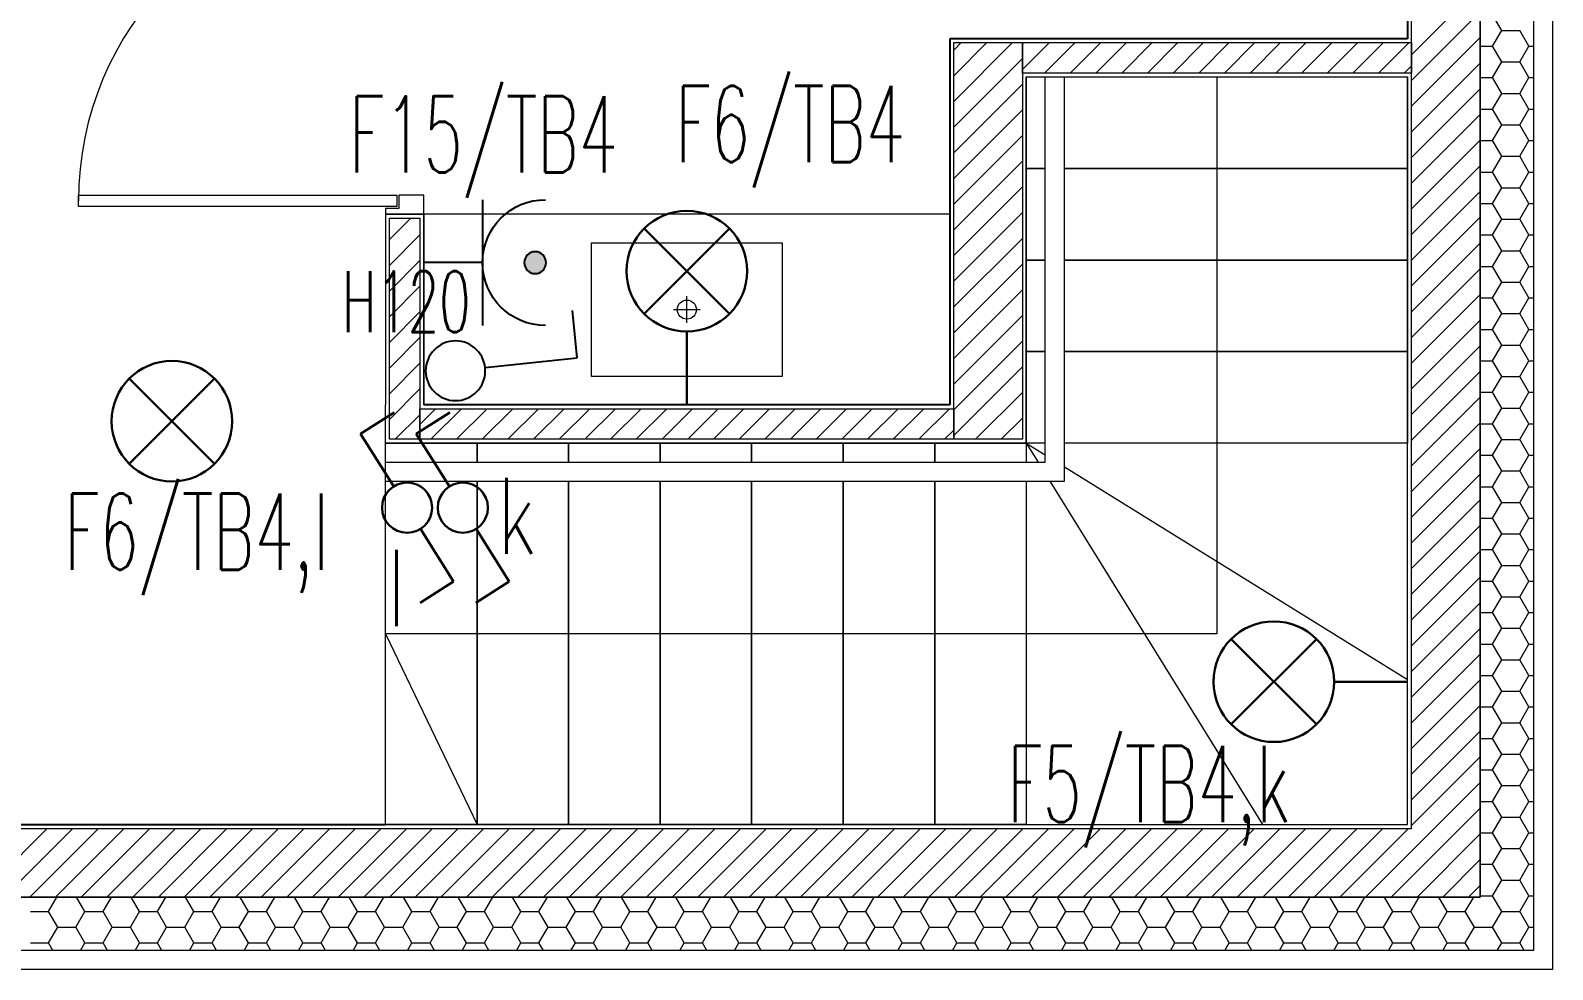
# Model space of a CAD drawing. Header units: millimetres. Extents: x 1780 to 154263, y -7240 to 17216.
# Drawn here: x 77389.6 to 77788.7, y 3478.2 to 3724.4 of the extents above; entities that cross this region are included whole.
import ezdxf

# ---------------------------------------------------------------- set-up
doc = ezdxf.new("R2010")
doc.units = ezdxf.units.MM
doc.linetypes.add('ACAD_ISO03W100', pattern=[30, 12, -18])
for name, color, linetype, lineweight in [('2d_SX_aranżacja drukowana', 200, 'Continuous', 5), ('2d_SX_gruba przekroje', 90, 'Continuous', 20), ('2d_SX_oznaczenia', 40, 'Continuous', 0), ('2d_SX_stolarka drzwiowa', 211, 'Continuous', 5), ('2d_SX_stolarka okznaczenia', 251, 'Continuous', 5), ('2d_SX_szraf', 251, 'Continuous', 0), ('2d_SX_warstwy', 181, 'Continuous', 9), ('2d_SX_widok', 10, 'Continuous', 9)]:
    doc.layers.add(name, color=color, linetype=linetype, lineweight=lineweight)
doc.layers.add('2d_SX_powierzchnia', color=251, linetype='Continuous', plot=False)
doc.layers.add('2d_SX_rewizja 18 września', color=210, linetype='Continuous')
doc.layers.add('60 instalacje elektryka', color=10, linetype='Continuous')
doc.styles.add('OPIS', font='simplex.shx', dxfattribs={"width": 0.7, "height": 4})

# ---------------------------------------------------------------- blocks, each defined once
blk = doc.blocks.new('PDKLD A2')
at = {"layer": '2d_SX_szraf'}
h = blk.add_hatch(dxfattribs=at)
h.set_pattern_fill('ANSI31', color=8, scale=1.5, angle=90, style=0)
h.set_pattern_definition([(45, (8770.9214, -14731.4844), (-3.36759605, 3.36759605), [])])
h.paths.add_polyline_path([(82882, -12476.24), (82882, -12468.24), (82984, -12468.24), (82984, -12476.24)])
h = blk.add_hatch(dxfattribs=at)
h.set_pattern_fill('ANSI31', color=8, scale=1.5, angle=180, style=0)
h.set_pattern_definition([(45, (8803.4214, -14766.1416), (-3.36759605, 3.36759605), [])])
h.paths.add_polyline_path([(82724, -12572.24), (82716, -12572.24), (82716, -12514.24), (82724, -12514.24)])
h = blk.add_hatch(dxfattribs=at)
h.set_pattern_fill('ANSI31', color=8, scale=1.5, angle=90, style=0)
h.set_pattern_definition([(45, (8770.9214, -14693.4844), (-3.36759605, 3.36759605), [])])
h.paths.add_polyline_path([(82724, -12572.24), (82724, -12564.24), (82864, -12564.24), (82864, -12572.24)])
at = {"layer": '2d_SX_aranżacja drukowana', "color": 8, "ltscale": 5}
for p, q in [((82863, -12513.24), (82725, -12513.24)), ((82725, -12513.24), (82725, -12563.24)), ((82863, -12563.24), (82863, -12513.24)), ((82725, -12563.24), (82863, -12563.24))]:
    blk.add_line(p, q, dxfattribs=at)
blk.add_lwpolyline([(82819, -12520.74), (82819, -12555.74), (82769, -12555.74), (82769, -12520.74)], close=True, dxfattribs=at)
for points in [[(82794, -12541.74), (82794, -12534.74)], [(82790.5, -12538.24), (82797.5, -12538.24)]]:
    blk.add_lwpolyline(points, dxfattribs=at)
blk.add_circle((82794, -12538.24), 2.5, dxfattribs=at)
at = {"layer": '2d_SX_gruba przekroje', "color": 8}
for p, q in [((83021, -11612.24), (83021, -12711.24)), ((82983, -12467.24), (82983, -12358.24)), ((82983, -12467.24), (82863, -12467.24)), ((82863, -12467.24), (82863, -12477.24)), ((82863, -12563.24), (82863, -12477.24)), ((82883, -12477.24), (82883, -12573.24)), ((82883, -12477.24), (82983, -12477.24)), ((82983, -12673.24), (82983, -12477.24)), ((82725, -12513.24), (82715, -12513.24)), ((82715, -12513.24), (82715, -12563.24)), ((82725, -12563.24), (82725, -12513.24)), ((82715, -12573.24), (82715, -12563.24)), ((82725, -12563.24), (82863, -12563.24)), ((82883, -12573.24), (82715, -12573.24)), ((82615, -12673.24), (82983, -12673.24)), ((83021, -12711.24), (82221, -12711.24))]:
    blk.add_line(p, q, dxfattribs=at)
at = {"layer": '2d_SX_oznaczenia', "color": 8, "ltscale": 0.5}
for p, q in [((82933, -12477.24), (82933, -12623.24)), ((82883, -12623.24), (82715, -12623.24)), ((82715, -12623.24), (82739, -12673.24)), ((82933, -12623.24), (82883, -12623.24))]:
    blk.add_line(p, q, dxfattribs=at)
at = {"layer": '2d_SX_powierzchnia', "color": 8}
for p, q in [((82983, -12358.24), (82983, -12467.24)), ((82863, -12467.24), (82863, -12563.24)), ((82983, -12467.24), (82863, -12467.24)), ((82863, -12563.24), (82725, -12563.24)), ((82615, -12673.24), (82715, -12673.24))]:
    blk.add_line(p, q, dxfattribs=at)
at = {"layer": '2d_SX_stolarka drzwiowa', "color": 8}
blk.add_lwpolyline([(82718, -12511.24), (82634.5, -12511.24), (82634.5, -12508.24), (82718, -12508.24)], close=True, dxfattribs=at)
blk.add_lwpolyline([(82718.5, -12508.24), (82718.5, -12511.74), (82715, -12511.74), (82715, -12513.24), (82725, -12513.24), (82725, -12508.24), (82718.5, -12508.24)], dxfattribs=at)
at = {"layer": '2d_SX_stolarka okznaczenia', "color": 8}
blk.add_arc((82716.93, -12509.66), 82.43, 90.2975, 180.0508, dxfattribs=at)
at = {"layer": '2d_SX_szraf', "color": 8, "linetype": 'Continuous'}
for p, q in [((82984, -12471.43), (83002, -12453.43)), ((82984, -12478.16), (83002, -12460.16)), ((83007.66, -12465.05), (83005.27, -12460.93)), ((82984, -12484.9), (83002, -12466.9)), ((83005.27, -12469.18), (83007.66, -12465.05)), ((83007.66, -12465.05), (83012.42, -12465.05)), ((83014.8, -12469.18), (83012.42, -12465.05)), ((82864, -12470.19), (82865.96, -12468.24)), ((82864, -12476.93), (82872.7, -12468.24)), ((82864, -12483.66), (82879.43, -12468.24)), ((83002, -12469.18), (83005.28, -12469.18)), ((83007.66, -12473.3), (83005.27, -12469.18)), ((83012.42, -12473.3), (83014.8, -12469.18)), ((83014.8, -12469.18), (83016, -12469.18)), ((82864, -12490.4), (82882, -12472.4)), ((82984, -12491.63), (83002, -12473.63)), ((83005.27, -12477.43), (83007.66, -12473.3)), ((83007.66, -12473.3), (83012.42, -12473.3)), ((83014.8, -12477.43), (83012.42, -12473.3)), ((82864, -12497.13), (82882, -12479.13)), ((83002, -12477.43), (83005.28, -12477.43)), ((83007.66, -12481.55), (83005.27, -12477.43)), ((83012.42, -12481.55), (83014.8, -12477.43)), ((83014.8, -12477.43), (83016, -12477.43)), ((82984, -12498.37), (83002, -12480.37)), ((83005.27, -12485.67), (83007.66, -12481.55)), ((83007.66, -12481.55), (83012.42, -12481.55)), ((83014.8, -12485.67), (83012.42, -12481.55)), ((82864, -12503.87), (82882, -12485.87)), ((82984, -12505.1), (83002, -12487.1)), ((83002, -12485.67), (83005.28, -12485.67)), ((83007.66, -12489.8), (83005.27, -12485.67)), ((83012.42, -12489.8), (83014.8, -12485.67)), ((83014.8, -12485.67), (83016, -12485.67)), ((83005.27, -12493.92), (83007.66, -12489.8)), ((83007.66, -12489.8), (83012.42, -12489.8)), ((83014.8, -12493.92), (83012.42, -12489.8)), ((82864, -12510.6), (82882, -12492.6)), ((82984, -12511.84), (83002, -12493.84)), ((83002, -12493.92), (83005.28, -12493.92)), ((83007.66, -12498.05), (83005.27, -12493.92)), ((83012.42, -12498.05), (83014.8, -12493.92)), ((83014.8, -12493.92), (83016, -12493.92)), ((82864, -12517.34), (82882, -12499.34)), ((83005.27, -12502.17), (83007.66, -12498.05)), ((83007.66, -12498.05), (83012.42, -12498.05)), ((83014.8, -12502.17), (83012.42, -12498.05)), ((82984, -12518.57), (83002, -12500.57)), ((83002, -12502.17), (83005.28, -12502.17)), ((83007.66, -12506.3), (83005.27, -12502.17)), ((83012.42, -12506.3), (83014.8, -12502.17)), ((83014.8, -12502.17), (83016, -12502.17)), ((82864, -12524.08), (82882, -12506.08)), ((82984, -12525.31), (83002, -12507.31)), ((83005.27, -12510.42), (83007.66, -12506.3)), ((83007.66, -12506.3), (83012.42, -12506.3)), ((83014.8, -12510.42), (83012.42, -12506.3)), ((83002, -12510.42), (83005.28, -12510.42)), ((83007.66, -12514.55), (83005.27, -12510.42)), ((83012.42, -12514.55), (83014.8, -12510.42)), ((83014.8, -12510.42), (83016, -12510.42)), ((82864, -12530.81), (82882, -12512.81)), ((82984, -12532.04), (83002, -12514.04)), ((83005.27, -12518.67), (83007.66, -12514.55)), ((83007.66, -12514.55), (83012.42, -12514.55)), ((83014.8, -12518.67), (83012.42, -12514.55)), ((82864, -12537.55), (82882, -12519.55)), ((83002, -12518.67), (83005.28, -12518.67)), ((83007.66, -12522.79), (83005.27, -12518.67)), ((83012.42, -12522.79), (83014.8, -12518.67)), ((83014.8, -12518.67), (83016, -12518.67)), ((82984, -12538.78), (83002, -12520.78)), ((83005.27, -12526.92), (83007.66, -12522.79)), ((83007.66, -12522.79), (83012.42, -12522.79)), ((83014.8, -12526.92), (83012.42, -12522.79)), ((82864, -12544.28), (82882, -12526.28)), ((82984, -12545.51), (83002, -12527.51)), ((83002, -12526.92), (83005.28, -12526.92)), ((83007.66, -12531.04), (83005.27, -12526.92)), ((83012.42, -12531.04), (83014.8, -12526.92)), ((83014.8, -12526.92), (83016, -12526.92)), ((83005.27, -12535.17), (83007.66, -12531.04)), ((83007.66, -12531.04), (83012.42, -12531.04)), ((83014.8, -12535.17), (83012.42, -12531.04)), ((82864, -12551.02), (82882, -12533.02)), ((82984, -12552.25), (83002, -12534.25)), ((83002, -12535.17), (83005.28, -12535.17)), ((83007.66, -12539.29), (83005.27, -12535.17)), ((83012.42, -12539.29), (83014.8, -12535.17)), ((83014.8, -12535.17), (83016, -12535.17)), ((82864, -12557.75), (82882, -12539.75)), ((83005.27, -12543.42), (83007.66, -12539.29)), ((83007.66, -12539.29), (83012.42, -12539.29)), ((83014.8, -12543.42), (83012.42, -12539.29)), ((82984, -12558.98), (83002, -12540.98)), ((83002, -12543.42), (83005.28, -12543.42)), ((83007.66, -12547.54), (83005.27, -12543.42)), ((83012.42, -12547.54), (83014.8, -12543.42)), ((83014.8, -12543.42), (83016, -12543.42)), ((82864, -12564.49), (82882, -12546.49)), ((82984, -12565.72), (83002, -12547.72)), ((83005.27, -12551.67), (83007.66, -12547.54)), ((83007.66, -12547.54), (83012.42, -12547.54)), ((83014.8, -12551.67), (83012.42, -12547.54)), ((83002, -12551.67), (83005.28, -12551.67)), ((83007.66, -12555.79), (83005.27, -12551.67)), ((83012.42, -12555.79), (83014.8, -12551.67)), ((83014.8, -12551.67), (83016, -12551.67)), ((82864, -12571.22), (82882, -12553.22)), ((82984, -12572.46), (83002, -12554.46)), ((83005.27, -12559.91), (83007.66, -12555.79)), ((83007.66, -12555.79), (83012.42, -12555.79)), ((83014.8, -12559.91), (83012.42, -12555.79)), ((83002, -12559.91), (83005.28, -12559.91)), ((83007.66, -12564.04), (83005.27, -12559.91)), ((83012.42, -12564.04), (83014.8, -12559.91)), ((83014.8, -12559.91), (83016, -12559.91)), ((82869.72, -12572.24), (82882, -12559.96)), ((82984, -12579.19), (83002, -12561.19)), ((82876.46, -12572.24), (82882, -12566.69)), ((82984, -12585.93), (83002, -12567.93)), ((83005.27, -12568.16), (83007.66, -12564.04)), ((83007.66, -12564.04), (83012.42, -12564.04)), ((83014.8, -12568.16), (83012.42, -12564.04)), ((83002, -12568.16), (83005.28, -12568.16)), ((83007.66, -12572.29), (83005.27, -12568.16)), ((83012.42, -12572.29), (83014.8, -12568.16)), ((83014.8, -12568.16), (83016, -12568.16)), ((82984, -12592.66), (83002, -12574.66)), ((83005.27, -12576.41), (83007.66, -12572.29)), ((83007.66, -12572.29), (83012.42, -12572.29)), ((83014.8, -12576.41), (83012.42, -12572.29)), ((83002, -12576.41), (83005.28, -12576.41)), ((83007.66, -12580.54), (83005.27, -12576.41)), ((83012.42, -12580.54), (83014.8, -12576.41)), ((83014.8, -12576.41), (83016, -12576.41)), ((82984, -12599.4), (83002, -12581.4)), ((83005.27, -12584.66), (83007.66, -12580.54)), ((83007.66, -12580.54), (83012.42, -12580.54)), ((83014.8, -12584.66), (83012.42, -12580.54)), ((83002, -12584.66), (83005.28, -12584.66)), ((83007.66, -12588.79), (83005.27, -12584.66)), ((83012.42, -12588.79), (83014.8, -12584.66)), ((83014.8, -12584.66), (83016, -12584.66)), ((82984, -12606.13), (83002, -12588.13)), ((83005.27, -12592.91), (83007.66, -12588.79)), ((83007.66, -12588.79), (83012.42, -12588.79)), ((83014.8, -12592.91), (83012.42, -12588.79)), ((82984, -12612.87), (83002, -12594.87)), ((83002, -12592.91), (83005.28, -12592.91)), ((83007.66, -12597.03), (83005.27, -12592.91)), ((83012.42, -12597.03), (83014.8, -12592.91)), ((83014.8, -12592.91), (83016, -12592.91)), ((83005.27, -12601.16), (83007.66, -12597.03)), ((83007.66, -12597.03), (83012.42, -12597.03)), ((83014.8, -12601.16), (83012.42, -12597.03)), ((82984, -12619.6), (83002, -12601.6)), ((83002, -12601.16), (83005.28, -12601.16)), ((83007.66, -12605.28), (83005.27, -12601.16)), ((83012.42, -12605.28), (83014.8, -12601.16)), ((83014.8, -12601.16), (83016, -12601.16)), ((83005.27, -12609.41), (83007.66, -12605.28)), ((83007.66, -12605.28), (83012.42, -12605.28)), ((83014.8, -12609.41), (83012.42, -12605.28)), ((82984, -12626.34), (83002, -12608.34)), ((83002, -12609.41), (83005.28, -12609.41)), ((83007.66, -12613.53), (83005.27, -12609.41)), ((83012.42, -12613.53), (83014.8, -12609.41)), ((83014.8, -12609.41), (83016, -12609.41)), ((82984, -12633.07), (83002, -12615.07)), ((83005.27, -12617.66), (83007.66, -12613.53)), ((83007.66, -12613.53), (83012.42, -12613.53)), ((83014.8, -12617.66), (83012.42, -12613.53)), ((83002, -12617.66), (83005.28, -12617.66)), ((83007.66, -12621.78), (83005.27, -12617.66)), ((83012.42, -12621.78), (83014.8, -12617.66)), ((83014.8, -12617.66), (83016, -12617.66)), ((82984, -12639.81), (83002, -12621.81)), ((83005.27, -12625.91), (83007.66, -12621.78)), ((83007.66, -12621.78), (83012.42, -12621.78)), ((83014.8, -12625.91), (83012.42, -12621.78)), ((83002, -12625.91), (83005.28, -12625.91)), ((83007.66, -12630.03), (83005.27, -12625.91)), ((83012.42, -12630.03), (83014.8, -12625.91)), ((83014.8, -12625.91), (83016, -12625.91)), ((82984, -12646.54), (83002, -12628.54)), ((83005.27, -12634.15), (83007.66, -12630.03)), ((83007.66, -12630.03), (83012.42, -12630.03)), ((83014.8, -12634.15), (83012.42, -12630.03)), ((82984, -12653.28), (83002, -12635.28)), ((83002, -12634.15), (83005.28, -12634.15)), ((83007.66, -12638.28), (83005.27, -12634.15)), ((83012.42, -12638.28), (83014.8, -12634.15)), ((83014.8, -12634.15), (83016, -12634.15)), ((83005.27, -12642.4), (83007.66, -12638.28)), ((83007.66, -12638.28), (83012.42, -12638.28)), ((83014.8, -12642.4), (83012.42, -12638.28)), ((82984, -12660.01), (83002, -12642.01)), ((83002, -12642.4), (83005.28, -12642.4)), ((83007.66, -12646.53), (83005.27, -12642.4)), ((83012.42, -12646.53), (83014.8, -12642.4)), ((83014.8, -12642.4), (83016, -12642.4)), ((83005.27, -12650.65), (83007.66, -12646.53)), ((83007.66, -12646.53), (83012.42, -12646.53)), ((83014.8, -12650.65), (83012.42, -12646.53)), ((82984, -12666.75), (83002, -12648.75)), ((83002, -12650.65), (83005.28, -12650.65)), ((83007.66, -12654.78), (83005.27, -12650.65)), ((83012.42, -12654.78), (83014.8, -12650.65)), ((83014.8, -12650.65), (83016, -12650.65)), ((82984, -12673.48), (83002, -12655.48)), ((83005.27, -12658.9), (83007.66, -12654.78)), ((83007.66, -12654.78), (83012.42, -12654.78)), ((83014.8, -12658.9), (83012.42, -12654.78)), ((83002, -12658.9), (83005.28, -12658.9)), ((83007.66, -12663.03), (83005.27, -12658.9)), ((83012.42, -12663.03), (83014.8, -12658.9)), ((83014.8, -12658.9), (83016, -12658.9)), ((82971.99, -12692.24), (83002, -12662.22)), ((83005.27, -12667.15), (83007.66, -12663.03)), ((83007.66, -12663.03), (83012.42, -12663.03)), ((83014.8, -12667.15), (83012.42, -12663.03)), ((83002, -12667.15), (83005.28, -12667.15)), ((83007.66, -12671.27), (83005.27, -12667.15)), ((83012.42, -12671.27), (83014.8, -12667.15)), ((83014.8, -12667.15), (83016, -12667.15)), ((82978.72, -12692.24), (83002, -12668.95)), ((83005.27, -12675.4), (83007.66, -12671.27)), ((83007.66, -12671.27), (83012.42, -12671.27)), ((83014.8, -12675.4), (83012.42, -12671.27)), ((82608.28, -12692.24), (82626.28, -12674.24)), ((82615.02, -12692.24), (82633.02, -12674.24)), ((82621.76, -12692.24), (82639.76, -12674.24)), ((82628.49, -12692.24), (82646.49, -12674.24)), ((82635.23, -12692.24), (82653.23, -12674.24)), ((82641.96, -12692.24), (82659.96, -12674.24)), ((82648.7, -12692.24), (82666.7, -12674.24)), ((82655.43, -12692.24), (82673.43, -12674.24)), ((82662.17, -12692.24), (82680.17, -12674.24)), ((82668.9, -12692.24), (82686.9, -12674.24)), ((82675.64, -12692.24), (82693.64, -12674.24)), ((82682.37, -12692.24), (82700.37, -12674.24)), ((82689.11, -12692.24), (82707.11, -12674.24)), ((82695.84, -12692.24), (82713.84, -12674.24)), ((82702.58, -12692.24), (82720.58, -12674.24)), ((82709.31, -12692.24), (82727.31, -12674.24)), ((82716.05, -12692.24), (82734.05, -12674.24)), ((82722.78, -12692.24), (82740.78, -12674.24)), ((82729.52, -12692.24), (82747.52, -12674.24)), ((82736.25, -12692.24), (82754.25, -12674.24)), ((82742.99, -12692.24), (82760.99, -12674.24)), ((82749.72, -12692.24), (82767.72, -12674.24)), ((82756.46, -12692.24), (82774.46, -12674.24)), ((82763.19, -12692.24), (82781.19, -12674.24)), ((82769.93, -12692.24), (82787.93, -12674.24)), ((82776.66, -12692.24), (82794.66, -12674.24)), ((82783.4, -12692.24), (82801.4, -12674.24)), ((82790.13, -12692.24), (82808.13, -12674.24)), ((82796.87, -12692.24), (82814.87, -12674.24)), ((82803.61, -12692.24), (82821.61, -12674.24)), ((82810.34, -12692.24), (82828.34, -12674.24)), ((82817.08, -12692.24), (82835.08, -12674.24)), ((82823.81, -12692.24), (82841.81, -12674.24)), ((82830.55, -12692.24), (82848.55, -12674.24)), ((82837.28, -12692.24), (82855.28, -12674.24)), ((82844.02, -12692.24), (82862.02, -12674.24)), ((82850.75, -12692.24), (82868.75, -12674.24)), ((82857.49, -12692.24), (82875.49, -12674.24)), ((82864.22, -12692.24), (82882.22, -12674.24)), ((82870.96, -12692.24), (82888.96, -12674.24)), ((82877.69, -12692.24), (82895.69, -12674.24)), ((82884.43, -12692.24), (82902.43, -12674.24)), ((82891.16, -12692.24), (82909.16, -12674.24)), ((82897.9, -12692.24), (82915.9, -12674.24)), ((82904.63, -12692.24), (82922.63, -12674.24)), ((82911.37, -12692.24), (82929.37, -12674.24)), ((82918.1, -12692.24), (82936.1, -12674.24)), ((82924.84, -12692.24), (82942.84, -12674.24)), ((82931.57, -12692.24), (82949.57, -12674.24)), ((82938.31, -12692.24), (82956.31, -12674.24)), ((82945.04, -12692.24), (82963.04, -12674.24)), ((82951.78, -12692.24), (82969.78, -12674.24)), ((82958.51, -12692.24), (82976.51, -12674.24)), ((82965.25, -12692.24), (82983.25, -12674.24)), ((83002, -12675.4), (83005.28, -12675.4)), ((83007.66, -12679.52), (83005.27, -12675.4)), ((83012.42, -12679.52), (83014.8, -12675.4)), ((83014.8, -12675.4), (83016, -12675.4)), ((82985.46, -12692.24), (83002, -12675.69)), ((83005.27, -12683.65), (83007.66, -12679.52)), ((83007.66, -12679.52), (83012.42, -12679.52)), ((83014.8, -12683.65), (83012.42, -12679.52)), ((82992.19, -12692.24), (83002, -12682.42)), ((83002, -12683.65), (83005.28, -12683.65)), ((83007.66, -12687.77), (83005.27, -12683.65)), ((83012.42, -12687.77), (83014.8, -12683.65)), ((83014.8, -12683.65), (83016, -12683.65)), ((82998.93, -12692.24), (83002, -12689.16)), ((83005.27, -12691.9), (83007.66, -12687.77)), ((83007.66, -12687.77), (83012.42, -12687.77)), ((83014.8, -12691.9), (83012.42, -12687.77)), ((82626.66, -12696.02), (82628.84, -12692.24)), ((82636.18, -12696.02), (82634, -12692.24)), ((82640.94, -12696.02), (82643.13, -12692.24)), ((82650.47, -12696.02), (82648.28, -12692.24)), ((82655.23, -12696.02), (82657.42, -12692.24)), ((82664.76, -12696.02), (82662.57, -12692.24)), ((82669.52, -12696.02), (82671.7, -12692.24)), ((82679.04, -12696.02), (82676.86, -12692.24)), ((82683.81, -12696.02), (82685.99, -12692.24)), ((82693.33, -12696.02), (82691.15, -12692.24)), ((82698.09, -12696.02), (82700.28, -12692.24)), ((82707.62, -12696.02), (82705.43, -12692.24)), ((82712.38, -12696.02), (82714.57, -12692.24)), ((82721.91, -12696.02), (82719.72, -12692.24)), ((82726.67, -12696.02), (82728.85, -12692.24)), ((82736.19, -12696.02), (82734.01, -12692.24)), ((82740.96, -12696.02), (82743.14, -12692.24)), ((82750.48, -12696.02), (82748.3, -12692.24)), ((82755.24, -12696.02), (82757.43, -12692.24)), ((82764.77, -12696.02), (82762.58, -12692.24)), ((82769.53, -12696.02), (82771.72, -12692.24)), ((82779.06, -12696.02), (82776.87, -12692.24)), ((82783.82, -12696.02), (82786, -12692.24)), ((82793.34, -12696.02), (82791.16, -12692.24)), ((82798.11, -12696.02), (82800.29, -12692.24)), ((82807.63, -12696.02), (82805.45, -12692.24)), ((82812.39, -12696.02), (82814.58, -12692.24)), ((82821.92, -12696.02), (82819.73, -12692.24)), ((82826.68, -12696.02), (82828.87, -12692.24)), ((82836.21, -12696.02), (82834.02, -12692.24)), ((82840.97, -12696.02), (82843.15, -12692.24)), ((82850.49, -12696.02), (82848.31, -12692.24)), ((82855.26, -12696.02), (82857.44, -12692.24)), ((82864.78, -12696.02), (82862.6, -12692.24)), ((82869.54, -12696.02), (82871.73, -12692.24)), ((82879.07, -12696.02), (82876.88, -12692.24)), ((82883.83, -12696.02), (82886.02, -12692.24)), ((82893.36, -12696.02), (82891.17, -12692.24)), ((82898.12, -12696.02), (82900.3, -12692.24)), ((82907.64, -12696.02), (82905.46, -12692.24)), ((82912.41, -12696.02), (82914.59, -12692.24)), ((82921.93, -12696.02), (82919.75, -12692.24)), ((82926.69, -12696.02), (82928.88, -12692.24)), ((82936.22, -12696.02), (82934.03, -12692.24)), ((82940.98, -12696.02), (82943.17, -12692.24)), ((82950.51, -12696.02), (82948.32, -12692.24)), ((82955.27, -12696.02), (82957.45, -12692.24)), ((82964.79, -12696.02), (82962.61, -12692.24)), ((82969.56, -12696.02), (82971.74, -12692.24)), ((82979.08, -12696.02), (82976.9, -12692.24)), ((82983.84, -12696.02), (82986.03, -12692.24)), ((82993.37, -12696.02), (82991.18, -12692.24)), ((82998.13, -12696.02), (83000.32, -12692.24)), ((83002, -12691.9), (83005.28, -12691.9)), ((83007.66, -12696.02), (83005.27, -12691.9)), ((83012.42, -12696.02), (83014.8, -12691.9)), ((83014.8, -12691.9), (83016, -12691.9)), ((82621.89, -12696.02), (82626.66, -12696.02)), ((82629.04, -12700.15), (82626.66, -12696.02)), ((82633.8, -12700.15), (82636.18, -12696.02)), ((82636.18, -12696.02), (82640.94, -12696.02)), ((82643.32, -12700.15), (82640.94, -12696.02)), ((82648.09, -12700.15), (82650.47, -12696.02)), ((82650.47, -12696.02), (82655.23, -12696.02)), ((82657.61, -12700.15), (82655.23, -12696.02)), ((82662.37, -12700.15), (82664.76, -12696.02)), ((82664.76, -12696.02), (82669.52, -12696.02)), ((82671.9, -12700.15), (82669.52, -12696.02)), ((82676.66, -12700.15), (82679.04, -12696.02)), ((82679.04, -12696.02), (82683.81, -12696.02)), ((82686.19, -12700.15), (82683.81, -12696.02)), ((82690.95, -12700.15), (82693.33, -12696.02)), ((82693.33, -12696.02), (82698.09, -12696.02)), ((82700.47, -12700.15), (82698.09, -12696.02)), ((82705.24, -12700.15), (82707.62, -12696.02)), ((82707.62, -12696.02), (82712.38, -12696.02)), ((82714.76, -12700.15), (82712.38, -12696.02)), ((82719.52, -12700.15), (82721.91, -12696.02)), ((82721.91, -12696.02), (82726.67, -12696.02)), ((82729.05, -12700.15), (82726.67, -12696.02)), ((82733.81, -12700.15), (82736.19, -12696.02)), ((82736.19, -12696.02), (82740.96, -12696.02)), ((82743.34, -12700.15), (82740.96, -12696.02)), ((82748.1, -12700.15), (82750.48, -12696.02)), ((82750.48, -12696.02), (82755.24, -12696.02)), ((82757.62, -12700.15), (82755.24, -12696.02)), ((82762.39, -12700.15), (82764.77, -12696.02)), ((82764.77, -12696.02), (82769.53, -12696.02)), ((82771.91, -12700.15), (82769.53, -12696.02)), ((82776.67, -12700.15), (82779.06, -12696.02)), ((82779.06, -12696.02), (82783.82, -12696.02)), ((82786.2, -12700.15), (82783.82, -12696.02)), ((82790.96, -12700.15), (82793.34, -12696.02)), ((82793.34, -12696.02), (82798.11, -12696.02)), ((82800.49, -12700.15), (82798.11, -12696.02)), ((82805.25, -12700.15), (82807.63, -12696.02)), ((82807.63, -12696.02), (82812.39, -12696.02)), ((82814.77, -12700.15), (82812.39, -12696.02)), ((82819.54, -12700.15), (82821.92, -12696.02)), ((82821.92, -12696.02), (82826.68, -12696.02)), ((82829.06, -12700.15), (82826.68, -12696.02)), ((82833.82, -12700.15), (82836.21, -12696.02)), ((82836.21, -12696.02), (82840.97, -12696.02)), ((82843.35, -12700.15), (82840.97, -12696.02)), ((82848.11, -12700.15), (82850.49, -12696.02)), ((82850.49, -12696.02), (82855.26, -12696.02)), ((82857.64, -12700.15), (82855.26, -12696.02)), ((82862.4, -12700.15), (82864.78, -12696.02)), ((82864.78, -12696.02), (82869.54, -12696.02)), ((82871.92, -12700.15), (82869.54, -12696.02)), ((82876.69, -12700.15), (82879.07, -12696.02)), ((82879.07, -12696.02), (82883.83, -12696.02)), ((82886.21, -12700.15), (82883.83, -12696.02)), ((82890.97, -12700.15), (82893.36, -12696.02)), ((82893.36, -12696.02), (82898.12, -12696.02)), ((82900.5, -12700.15), (82898.12, -12696.02)), ((82905.26, -12700.15), (82907.64, -12696.02)), ((82907.64, -12696.02), (82912.41, -12696.02)), ((82914.79, -12700.15), (82912.41, -12696.02)), ((82919.55, -12700.15), (82921.93, -12696.02)), ((82921.93, -12696.02), (82926.69, -12696.02)), ((82929.07, -12700.15), (82926.69, -12696.02)), ((82933.84, -12700.15), (82936.22, -12696.02)), ((82936.22, -12696.02), (82940.98, -12696.02)), ((82943.36, -12700.15), (82940.98, -12696.02)), ((82948.12, -12700.15), (82950.51, -12696.02)), ((82950.51, -12696.02), (82955.27, -12696.02)), ((82957.65, -12700.15), (82955.27, -12696.02)), ((82962.41, -12700.15), (82964.79, -12696.02)), ((82964.79, -12696.02), (82969.56, -12696.02)), ((82971.94, -12700.15), (82969.56, -12696.02)), ((82976.7, -12700.15), (82979.08, -12696.02)), ((82979.08, -12696.02), (82983.84, -12696.02)), ((82986.22, -12700.15), (82983.84, -12696.02)), ((82990.99, -12700.15), (82993.37, -12696.02)), ((82993.37, -12696.02), (82998.13, -12696.02)), ((83000.51, -12700.15), (82998.13, -12696.02)), ((83005.27, -12700.15), (83007.66, -12696.02)), ((83007.66, -12696.02), (83012.42, -12696.02)), ((83014.8, -12700.15), (83012.42, -12696.02)), ((82626.66, -12704.27), (82629.04, -12700.15)), ((82629.04, -12700.15), (82633.8, -12700.15)), ((82636.18, -12704.27), (82633.8, -12700.15)), ((82640.94, -12704.27), (82643.32, -12700.15)), ((82643.33, -12700.15), (82648.09, -12700.15)), ((82650.47, -12704.27), (82648.09, -12700.15)), ((82655.23, -12704.27), (82657.61, -12700.15)), ((82657.61, -12700.15), (82662.38, -12700.15)), ((82664.76, -12704.27), (82662.37, -12700.15)), ((82669.52, -12704.27), (82671.9, -12700.15)), ((82671.9, -12700.15), (82676.66, -12700.15)), ((82679.04, -12704.27), (82676.66, -12700.15)), ((82683.81, -12704.27), (82686.19, -12700.15)), ((82686.19, -12700.15), (82690.95, -12700.15)), ((82693.33, -12704.27), (82690.95, -12700.15)), ((82698.09, -12704.27), (82700.47, -12700.15)), ((82700.48, -12700.15), (82705.24, -12700.15)), ((82707.62, -12704.27), (82705.24, -12700.15)), ((82712.38, -12704.27), (82714.76, -12700.15)), ((82714.76, -12700.15), (82719.53, -12700.15)), ((82721.91, -12704.27), (82719.52, -12700.15)), ((82726.67, -12704.27), (82729.05, -12700.15)), ((82729.05, -12700.15), (82733.81, -12700.15)), ((82736.19, -12704.27), (82733.81, -12700.15)), ((82740.96, -12704.27), (82743.34, -12700.15)), ((82743.34, -12700.15), (82748.1, -12700.15)), ((82750.48, -12704.27), (82748.1, -12700.15)), ((82755.24, -12704.27), (82757.62, -12700.15)), ((82757.63, -12700.15), (82762.39, -12700.15)), ((82764.77, -12704.27), (82762.39, -12700.15)), ((82769.53, -12704.27), (82771.91, -12700.15)), ((82771.91, -12700.15), (82776.68, -12700.15)), ((82779.06, -12704.27), (82776.67, -12700.15)), ((82783.82, -12704.27), (82786.2, -12700.15)), ((82786.2, -12700.15), (82790.96, -12700.15)), ((82793.34, -12704.27), (82790.96, -12700.15)), ((82798.11, -12704.27), (82800.49, -12700.15)), ((82800.49, -12700.15), (82805.25, -12700.15)), ((82807.63, -12704.27), (82805.25, -12700.15)), ((82812.39, -12704.27), (82814.77, -12700.15)), ((82814.78, -12700.15), (82819.54, -12700.15)), ((82821.92, -12704.27), (82819.54, -12700.15)), ((82826.68, -12704.27), (82829.06, -12700.15)), ((82829.06, -12700.15), (82833.83, -12700.15)), ((82836.21, -12704.27), (82833.82, -12700.15)), ((82840.97, -12704.27), (82843.35, -12700.15)), ((82843.35, -12700.15), (82848.11, -12700.15)), ((82850.49, -12704.27), (82848.11, -12700.15)), ((82855.26, -12704.27), (82857.64, -12700.15)), ((82857.64, -12700.15), (82862.4, -12700.15)), ((82864.78, -12704.27), (82862.4, -12700.15)), ((82869.54, -12704.27), (82871.92, -12700.15)), ((82871.93, -12700.15), (82876.69, -12700.15)), ((82879.07, -12704.27), (82876.69, -12700.15)), ((82883.83, -12704.27), (82886.21, -12700.15)), ((82886.21, -12700.15), (82890.98, -12700.15)), ((82893.36, -12704.27), (82890.97, -12700.15)), ((82898.12, -12704.27), (82900.5, -12700.15)), ((82900.5, -12700.15), (82905.26, -12700.15)), ((82907.64, -12704.27), (82905.26, -12700.15)), ((82912.41, -12704.27), (82914.79, -12700.15)), ((82914.79, -12700.15), (82919.55, -12700.15)), ((82921.93, -12704.27), (82919.55, -12700.15)), ((82926.69, -12704.27), (82929.07, -12700.15)), ((82929.08, -12700.15), (82933.84, -12700.15)), ((82936.22, -12704.27), (82933.84, -12700.15)), ((82940.98, -12704.27), (82943.36, -12700.15)), ((82943.36, -12700.15), (82948.13, -12700.15)), ((82950.51, -12704.27), (82948.12, -12700.15)), ((82955.27, -12704.27), (82957.65, -12700.15)), ((82957.65, -12700.15), (82962.41, -12700.15)), ((82964.79, -12704.27), (82962.41, -12700.15)), ((82969.56, -12704.27), (82971.94, -12700.15)), ((82971.94, -12700.15), (82976.7, -12700.15)), ((82979.08, -12704.27), (82976.7, -12700.15)), ((82983.84, -12704.27), (82986.22, -12700.15)), ((82986.23, -12700.15), (82990.99, -12700.15)), ((82993.37, -12704.27), (82990.99, -12700.15)), ((82998.13, -12704.27), (83000.51, -12700.15)), ((83000.51, -12700.15), (83005.28, -12700.15)), ((83007.66, -12704.27), (83005.27, -12700.15)), ((83012.42, -12704.27), (83014.8, -12700.15)), ((83014.8, -12700.15), (83016, -12700.15)), ((82621.89, -12704.27), (82626.66, -12704.27)), ((82627.79, -12706.24), (82626.66, -12704.27)), ((82635.05, -12706.24), (82636.18, -12704.27)), ((82636.18, -12704.27), (82640.94, -12704.27)), ((82642.08, -12706.24), (82640.94, -12704.27)), ((82649.33, -12706.24), (82650.47, -12704.27)), ((82650.47, -12704.27), (82655.23, -12704.27)), ((82656.37, -12706.24), (82655.23, -12704.27)), ((82663.62, -12706.24), (82664.76, -12704.27)), ((82664.76, -12704.27), (82669.52, -12704.27)), ((82670.65, -12706.24), (82669.52, -12704.27)), ((82677.91, -12706.24), (82679.04, -12704.27)), ((82679.04, -12704.27), (82683.81, -12704.27)), ((82684.94, -12706.24), (82683.81, -12704.27)), ((82692.2, -12706.24), (82693.33, -12704.27)), ((82693.33, -12704.27), (82698.09, -12704.27)), ((82699.23, -12706.24), (82698.09, -12704.27)), ((82706.48, -12706.24), (82707.62, -12704.27)), ((82707.62, -12704.27), (82712.38, -12704.27)), ((82713.52, -12706.24), (82712.38, -12704.27)), ((82720.77, -12706.24), (82721.91, -12704.27)), ((82721.91, -12704.27), (82726.67, -12704.27)), ((82727.8, -12706.24), (82726.67, -12704.27)), ((82735.06, -12706.24), (82736.19, -12704.27)), ((82736.19, -12704.27), (82740.96, -12704.27)), ((82742.09, -12706.24), (82740.96, -12704.27)), ((82749.35, -12706.24), (82750.48, -12704.27)), ((82750.48, -12704.27), (82755.24, -12704.27)), ((82756.38, -12706.24), (82755.24, -12704.27)), ((82763.63, -12706.24), (82764.77, -12704.27)), ((82764.77, -12704.27), (82769.53, -12704.27)), ((82770.67, -12706.24), (82769.53, -12704.27)), ((82777.92, -12706.24), (82779.06, -12704.27)), ((82779.06, -12704.27), (82783.82, -12704.27)), ((82784.95, -12706.24), (82783.82, -12704.27)), ((82792.21, -12706.24), (82793.34, -12704.27)), ((82793.34, -12704.27), (82798.11, -12704.27)), ((82799.24, -12706.24), (82798.11, -12704.27)), ((82806.5, -12706.24), (82807.63, -12704.27)), ((82807.63, -12704.27), (82812.39, -12704.27)), ((82813.53, -12706.24), (82812.39, -12704.27)), ((82820.78, -12706.24), (82821.92, -12704.27)), ((82821.92, -12704.27), (82826.68, -12704.27)), ((82827.82, -12706.24), (82826.68, -12704.27)), ((82835.07, -12706.24), (82836.21, -12704.27)), ((82836.21, -12704.27), (82840.97, -12704.27)), ((82842.1, -12706.24), (82840.97, -12704.27)), ((82849.36, -12706.24), (82850.49, -12704.27)), ((82850.49, -12704.27), (82855.26, -12704.27)), ((82856.39, -12706.24), (82855.26, -12704.27)), ((82863.65, -12706.24), (82864.78, -12704.27)), ((82864.78, -12704.27), (82869.54, -12704.27)), ((82870.68, -12706.24), (82869.54, -12704.27)), ((82877.93, -12706.24), (82879.07, -12704.27)), ((82879.07, -12704.27), (82883.83, -12704.27)), ((82884.97, -12706.24), (82883.83, -12704.27)), ((82892.22, -12706.24), (82893.36, -12704.27)), ((82893.36, -12704.27), (82898.12, -12704.27)), ((82899.25, -12706.24), (82898.12, -12704.27)), ((82906.51, -12706.24), (82907.64, -12704.27)), ((82907.64, -12704.27), (82912.41, -12704.27)), ((82913.54, -12706.24), (82912.41, -12704.27)), ((82920.8, -12706.24), (82921.93, -12704.27)), ((82921.93, -12704.27), (82926.69, -12704.27)), ((82927.83, -12706.24), (82926.69, -12704.27)), ((82935.08, -12706.24), (82936.22, -12704.27)), ((82936.22, -12704.27), (82940.98, -12704.27)), ((82942.12, -12706.24), (82940.98, -12704.27)), ((82949.37, -12706.24), (82950.51, -12704.27)), ((82950.51, -12704.27), (82955.27, -12704.27)), ((82956.4, -12706.24), (82955.27, -12704.27)), ((82963.66, -12706.24), (82964.79, -12704.27)), ((82964.79, -12704.27), (82969.56, -12704.27)), ((82970.69, -12706.24), (82969.56, -12704.27)), ((82977.95, -12706.24), (82979.08, -12704.27)), ((82979.08, -12704.27), (82983.84, -12704.27)), ((82984.98, -12706.24), (82983.84, -12704.27)), ((82992.23, -12706.24), (82993.37, -12704.27)), ((82993.37, -12704.27), (82998.13, -12704.27)), ((82999.27, -12706.24), (82998.13, -12704.27)), ((83006.52, -12706.24), (83007.66, -12704.27)), ((83007.66, -12704.27), (83012.42, -12704.27)), ((83013.55, -12706.24), (83012.42, -12704.27))]:
    blk.add_line(p, q, dxfattribs=at)
at = {"layer": '2d_SX_warstwy', "color": 8}
for p, q in [((83016, -11617.24), (83016, -12706.24)), ((83002, -12692.24), (83002, -11631.24)), ((82984, -12674.24), (82984, -12410.74)), ((83002, -12410.74), (83002, -12692.24)), ((82864, -12572.24), (82864, -12468.24)), ((82864, -12468.24), (82882, -12468.24)), ((82882, -12468.24), (82882, -12572.24)), ((82882, -12572.24), (82864, -12572.24)), ((82258, -12674.24), (82984, -12674.24)), ((82240, -12692.24), (83002, -12692.24)), ((83002, -12692.24), (82240, -12692.24)), ((83016, -12706.24), (82226, -12706.24))]:
    blk.add_line(p, q, dxfattribs=at)
for points in [[(82882, -12476.24), (82882, -12468.24), (82984, -12468.24), (82984, -12476.24)], [(82724, -12572.24), (82716, -12572.24), (82716, -12514.24), (82724, -12514.24)], [(82724, -12572.24), (82724, -12564.24), (82864, -12564.24), (82864, -12572.24)]]:
    blk.add_lwpolyline(points, close=True, dxfattribs=at)
at = {"layer": '2d_SX_widok', "color": 8, "ltscale": 0.5}
for p, q in [((83021, -11314.24), (83021, -12711.24)), ((82883, -12501.24), (82883, -12477.24)), ((82883, -12477.24), (82983, -12477.24)), ((82888, -12578.24), (82888, -12477.24)), ((82893, -12583.24), (82893, -12477.24)), ((82983, -12477.24), (82983, -12501.24)), ((82888, -12501.24), (82883, -12501.24)), ((82883, -12525.24), (82883, -12501.24)), ((82883, -12501.24), (82888, -12501.24)), ((82983, -12501.24), (82893, -12501.24)), ((82893, -12501.24), (82983, -12501.24)), ((82983, -12501.24), (82983, -12525.24)), ((82888, -12525.24), (82883, -12525.24)), ((82883, -12549.24), (82883, -12525.24)), ((82883, -12525.24), (82888, -12525.24)), ((82983, -12525.24), (82893, -12525.24)), ((82893, -12525.24), (82983, -12525.24)), ((82983, -12525.24), (82983, -12549.24)), ((82888, -12549.24), (82883, -12549.24)), ((82883, -12573.24), (82883, -12549.24)), ((82883, -12549.24), (82888, -12549.24)), ((82983, -12549.24), (82893, -12549.24)), ((82893, -12549.24), (82983, -12549.24)), ((82983, -12549.24), (82983, -12573.24)), ((82715, -12673.24), (82715, -12573.24)), ((82715, -12573.24), (82739, -12573.24)), ((82739, -12573.24), (82739, -12578.24)), ((82739, -12578.24), (82739, -12573.24)), ((82739, -12573.24), (82763, -12573.24)), ((82763, -12573.24), (82763, -12578.24)), ((82763, -12578.24), (82763, -12573.24)), ((82763, -12573.24), (82787, -12573.24)), ((82787, -12573.24), (82787, -12578.24)), ((82787, -12578.24), (82787, -12573.24)), ((82787, -12573.24), (82811, -12573.24)), ((82811, -12573.24), (82811, -12578.24)), ((82811, -12578.24), (82811, -12573.24)), ((82811, -12573.24), (82835, -12573.24)), ((82835, -12573.24), (82835, -12578.24)), ((82835, -12578.24), (82835, -12573.24)), ((82835, -12573.24), (82859, -12573.24)), ((82859, -12573.24), (82859, -12578.24)), ((82859, -12578.24), (82859, -12573.24)), ((82859, -12573.24), (82883, -12573.24)), ((82883, -12573.24), (82883, -12578.24)), ((82883, -12573.24), (82886.1, -12578.24)), ((82883, -12573.24), (82888, -12576.33)), ((82888, -12573.24), (82883, -12573.24)), ((82883, -12573.24), (82883, -12578.24)), ((82888, -12573.24), (82883, -12573.24)), ((82983, -12573.24), (82893, -12573.24)), ((82983, -12573.24), (82893, -12573.24)), ((82983, -12673.24), (82983, -12573.24)), ((82715, -12578.24), (82888, -12578.24)), ((82893, -12579.43), (82983, -12635.2)), ((82715, -12583.24), (82715, -12583.24)), ((82715, -12583.24), (82893, -12583.24)), ((82739, -12583.24), (82739, -12673.24)), ((82739, -12673.24), (82739, -12583.24)), ((82763, -12583.24), (82763, -12673.24)), ((82763, -12673.24), (82763, -12583.24)), ((82787, -12583.24), (82787, -12673.24)), ((82787, -12673.24), (82787, -12583.24)), ((82811, -12583.24), (82811, -12673.24)), ((82811, -12673.24), (82811, -12583.24)), ((82835, -12583.24), (82835, -12673.24)), ((82835, -12673.24), (82835, -12583.24)), ((82859, -12583.24), (82859, -12673.24)), ((82859, -12673.24), (82859, -12583.24)), ((82883, -12583.24), (82883, -12673.24)), ((82883, -12583.24), (82883, -12673.24)), ((82889.2, -12583.24), (82944.96, -12673.24)), ((82739, -12673.24), (82715, -12673.24)), ((82763, -12673.24), (82739, -12673.24)), ((82787, -12673.24), (82763, -12673.24)), ((82811, -12673.24), (82787, -12673.24)), ((82835, -12673.24), (82811, -12673.24)), ((82859, -12673.24), (82835, -12673.24)), ((82883, -12673.24), (82859, -12673.24)), ((82883, -12673.24), (82983, -12673.24)), ((83021, -12711.24), (82277, -12711.24))]:
    blk.add_line(p, q, dxfattribs=at)
at = {"layer": '2d_SX_widok', "color": 8, "linetype": 'ACAD_ISO03W100', "ltscale": 0.5}
blk.add_line((82811, -12573.24), (82731, -12573.24), dxfattribs=at)
blk = doc.blocks.new('kinkiet')
at = {"layer": '60 instalacje elektryka', "lineweight": 30}
for p, q in [((-249830.13, -8956.18), (-249807.78, -8978.54)), ((-249830.13, -8978.54), (-249807.78, -8956.18)), ((-249834.76, -8967.36), (-249854.04, -8967.36))]:
    blk.add_line(p, q, dxfattribs=at)
blk.add_circle((-249818.96, -8967.36), 15.81, dxfattribs=at)
blk = doc.blocks.new('lampa1')
at = {"layer": '60 instalacje elektryka', "lineweight": 30}
for p, q in [((2045.42, 2946.75), (2067.75, 2924.42)), ((2067.75, 2946.75), (2045.42, 2924.42))]:
    blk.add_line(p, q, dxfattribs=at)
blk.add_circle((2056.58, 2935.58), 15.79, dxfattribs=at)
blk = doc.blocks.new('jednobiegunowy')
at = {"layer": '60 instalacje elektryka'}
for p, q in [((2190.56, 2793.4), (2200.02, 2802.78)), ((2200.02, 2802.78), (2204.88, 2797.97))]:
    blk.add_line(p, q, dxfattribs=at)
blk.add_circle((2187.5, 2790.37), 4.3, dxfattribs=at)
blk = doc.blocks.new('wyl jednbieg')
at = {"layer": '60 instalacje elektryka', "lineweight": 30}
for p, q in [((2059.79, 3882.77), (2066.28, 3897.38)), ((2066.28, 3897.38), (2075.69, 3893.31))]:
    blk.add_line(p, q, dxfattribs=at)
blk.add_circle((2057.17, 3876.88), 6.45, dxfattribs=at)
blk = doc.blocks.new('schodowy')
blk.add_blockref('wyl jednbieg', (82.33, 4.2))
at = {"rotation": 180}
blk.add_blockref('wyl jednbieg', (4196.68, 7757.96), dxfattribs=at)
blk = doc.blocks.new('gniazdo IP44')
at = {"layer": '60 instalacje elektryka'}
h = blk.add_hatch(color=256, dxfattribs=at)
h.dxf.hatch_style = 1
edge = h.paths.add_edge_path()
edge.add_arc((1758.87, 20893.39), 2.87, 0, 360)
at = {"layer": '60 instalacje elektryka', "lineweight": 25}
for p, q in [((1775.37, 20879.59), (1742.37, 20879.59)), ((1758.87, 20879.59), (1758.87, 20864.16))]:
    blk.add_line(p, q, dxfattribs=at)
at = {"layer": '60 instalacje elektryka'}
blk.add_circle((1758.87, 20893.39), 2.87, dxfattribs=at)
at = {"layer": '60 instalacje elektryka', "lineweight": 25}
blk.add_arc((1758.87, 20896.09), 16.5, 180, 0, dxfattribs=at)

msp = doc.modelspace()

# ---------------------------------------------------------------- block references
at = {"layer": '2d_SX_rewizja 18 września'}
msp.add_blockref('PDKLD A2', (-5232.32, 16189.48), dxfattribs=at)
at = {"layer": '60 instalacje elektryka', "xscale": -1, "rotation": 270}
msp.add_blockref('gniazdo IP44', (56628.52, 1904.69), dxfattribs=at)
at = {"layer": '60 instalacje elektryka'}
for p, rotation in [((68594.32, 253480.29), 90.00000000000006), ((-172103.36, -5413.65), 180)]:
    msp.add_blockref('kinkiet', p, dxfattribs=dict(at, rotation=rotation))
for name, p, xscale, yscale, zscale, rotation in [('jednobiegunowy', (71055.49, 3756.04), -1.818212235840003, 1.818212235840003, 1.818212235840003, 230.8314478642807), ('lampa1', (74487.86, 5680.82), 1.0011, 1.0011, 1.0011, 270.0000000000002), ('schodowy', (75416.65, 7609.71), 1.01853555804, 1.01853555804, 1.01853555804, 236.1863479872259), ('schodowy', (75431.26, 7609.71), 1.01853555804, 1.01853555804, 1.01853555804, 236.1863479872259)]:
    msp.add_blockref(name, p, dxfattribs=dict(at, xscale=xscale, yscale=yscale, zscale=zscale, rotation=rotation))

# ---------------------------------------------------------------- texts
at = {"layer": '60 instalacje elektryka', "lineweight": 15, "style": 'OPIS'}
for s, insert, char_height, width, attachment_point in [('\\pxql;{\\W0.6;F6/TB4}', (77558.7, 3709.89), 20, 22.1829, 1), ('\\pxql;{\\W0.6;F15/TB4}', (77473.13, 3707.17), 20, 22.1829, 1), ('\\pxql;{\\W0.6;H120}', (77493.43, 3661.3), 16, 22.1829, 3), ('\\pxql;{\\W0.6;F6/TB4,l}', (77398.45, 3603.06), 20, 22.1829, 1), ('\\pxql;{\\W0.6;F5/TB4,k}', (77730.26, 3536.89), 20, 84.5714, 3)]:
    msp.add_mtext(s, dxfattribs=dict(at, insert=insert, char_height=char_height, width=width, attachment_point=attachment_point))
at = {"layer": '60 instalacje elektryka', "lineweight": 20, "char_height": 20, "width": 8.2, "attachment_point": 7, "rotation": 360, "style": 'OPIS'}
for s, insert in [('\\pxqr;k', (77513.98, 3587.18)), ('\\pxqr;l', (77479.76, 3568.27))]:
    msp.add_mtext(s, dxfattribs=dict(at, insert=insert))

doc.saveas('drawing.dxf')
